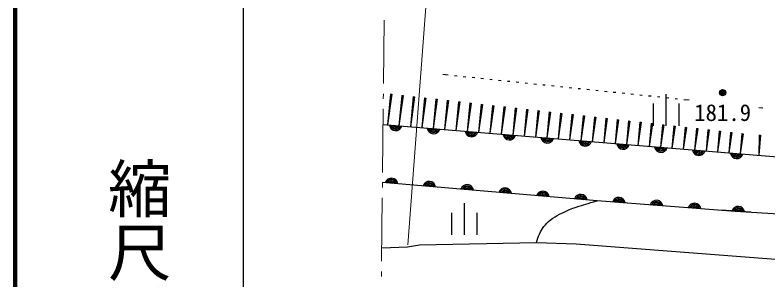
# Model space of a CAD drawing. Units: millimetres, scale not verified. Extents: x 40000 to 680000, y 20000 to 380000.
# Drawn here: x 40000 to 99412, y 281304 to 302176 of the extents above; entities that cross this region are included whole.
import ezdxf
from ezdxf.enums import TextEntityAlignment as Align

# ---------------------------------------------------------------- set-up
doc = ezdxf.new("R2010")
doc.units = ezdxf.units.MM
doc.header["$LTSCALE"] = 1000
doc.header["$PDMODE"] = 32
doc.header["$PDSIZE"] = 500
for name, color, linetype, lineweight in [('M-BGD', 7, 'Continuous', 25), ('M-BMK-HTXT', 7, 'Continuous', 13), ('M-STR-HTXT', 7, 'Continuous', 13), ('M-TTL', 2, 'Continuous', 140), ('M-TTL-BAND', 7, 'Continuous', 25)]:
    doc.layers.add(name, color=color, linetype=linetype, lineweight=lineweight)
doc.styles.add('@ＭＳ ゴシック', font='')
doc.styles.add('ＭＳ ゴシック', font='')
doc.styles.get('@ＭＳ ゴシック').set_extended_font_data('@MS Gothic')
doc.styles.get('ＭＳ ゴシック').set_extended_font_data('MS Gothic')

msp = doc.modelspace()

# ---------------------------------------------------------------- linework, layer by layer
at = {"layer": 'M-BGD'}
for p, q in [((74181, 297440), (73754, 297484)), ((74877, 297368), (74678, 297388)), ((75573, 297295), (75374, 297316)), ((76269, 297223), (76071, 297244)), ((76966, 297151), (76767, 297171)), ((77662, 297078), (77463, 297099)), ((78358, 297006), (78159, 297027)), ((79054, 296933), (78856, 296954)), ((79751, 296861), (79552, 296882)), ((80447, 296789), (80248, 296809)), ((81143, 296716), (80944, 296737)), ((81839, 296644), (81641, 296665)), ((82536, 296572), (82337, 296592)), ((83232, 296499), (83033, 296520)), ((69621, 295950), (69398, 293525)), ((69670, 295945), (69398, 293525)), ((69720, 295939), (69398, 293525)), ((69621, 295950), (69720, 295939)), ((83928, 296427), (83729, 296447)), ((84624, 296354), (84425, 296375)), ((85321, 296282), (85122, 296303)), ((86017, 296210), (85818, 296230)), ((86713, 296137), (86514, 296158)), ((87409, 296065), (87210, 296086)), ((88106, 295992), (87907, 296013)), ((88802, 295920), (88603, 295941)), ((91393, 293453), (91393, 295953)), ((70515, 295850), (70296, 293451)), ((70565, 295844), (70296, 293451)), ((70614, 295838), (70296, 293451)), ((70515, 295850), (70614, 295838)), ((71409, 295749), (71193, 293377)), ((71459, 295744), (71193, 293377)), ((71509, 295738), (71193, 293377)), ((71409, 295749), (71509, 295738)), ((72304, 295649), (72090, 293304)), ((72353, 295643), (72090, 293304)), ((72403, 295637), (72090, 293304)), ((72304, 295649), (72403, 295637)), ((73198, 295548), (72988, 293230)), ((73248, 295543), (72988, 293230)), ((73297, 295537), (72988, 293230)), ((73198, 295548), (73297, 295537)), ((74092, 295448), (73885, 293156)), ((74142, 295442), (73885, 293156)), ((74192, 295436), (73885, 293156)), ((74092, 295448), (74192, 295436)), ((74987, 295347), (74783, 293083)), ((75036, 295342), (74783, 293083)), ((75086, 295336), (74783, 293083)), ((74987, 295347), (75086, 295336)), ((89498, 295848), (89299, 295868)), ((90194, 295775), (89995, 295796)), ((90891, 295703), (90692, 295724)), ((91587, 295631), (91388, 295651)), ((92283, 295558), (92084, 295579)), ((93207, 295462), (92780, 295506)), ((75881, 295247), (75680, 293009)), ((75931, 295241), (75680, 293009)), ((75981, 295235), (75680, 293009)), ((75881, 295247), (75981, 295235)), ((76776, 295146), (76577, 292936)), ((76825, 295140), (76577, 292936)), ((76875, 295135), (76577, 292936)), ((76776, 295146), (76875, 295135)), ((77670, 295046), (77475, 292862)), ((77720, 295040), (77475, 292862)), ((77769, 295034), (77475, 292862)), ((77670, 295046), (77769, 295034)), ((78564, 294945), (78372, 292788)), ((78614, 294939), (78372, 292788)), ((78664, 294934), (78372, 292788)), ((78564, 294945), (78664, 294934)), ((79459, 294845), (79270, 292715)), ((79508, 294839), (79270, 292715)), ((79558, 294833), (79270, 292715)), ((79459, 294845), (79558, 294833)), ((80353, 294744), (80167, 292641)), ((80403, 294738), (80167, 292641)), ((80452, 294733), (80167, 292641)), ((80353, 294744), (80452, 294733)), ((90393, 293453), (90393, 295203)), ((92393, 293453), (92393, 295203)), ((98996, 294845), (98686, 294871)), ((81247, 294643), (81064, 292567)), ((81297, 294638), (81064, 292567)), ((81347, 294632), (81064, 292567)), ((81247, 294643), (81347, 294632)), ((82142, 294543), (81962, 292494)), ((82191, 294537), (81962, 292494)), ((82241, 294532), (81962, 292494)), ((82142, 294543), (82241, 294532)), ((83036, 294442), (82859, 292420)), ((83086, 294437), (82859, 292420)), ((83135, 294431), (82859, 292420)), ((83036, 294442), (83135, 294431)), ((83930, 294342), (83757, 292346)), ((83980, 294336), (83757, 292346)), ((84030, 294331), (83757, 292346)), ((83930, 294342), (84030, 294331)), ((84825, 294241), (84654, 292273)), ((84875, 294236), (84654, 292273)), ((84924, 294230), (84654, 292273)), ((84825, 294241), (84924, 294230)), ((85719, 294141), (85551, 292199)), ((85769, 294135), (85551, 292199)), ((85819, 294130), (85551, 292199)), ((85719, 294141), (85819, 294130)), ((86614, 294040), (86449, 292125)), ((86663, 294035), (86449, 292125)), ((86713, 294029), (86449, 292125)), ((86614, 294040), (86713, 294029)), ((87508, 293940), (87346, 292052)), ((87558, 293934), (87346, 292052)), ((87607, 293929), (87346, 292052)), ((87508, 293940), (87607, 293929)), ((88402, 293839), (88243, 291978)), ((88452, 293834), (88243, 291978)), ((88502, 293828), (88243, 291978)), ((88402, 293839), (88502, 293828)), ((89297, 293739), (89141, 291905)), ((89346, 293733), (89141, 291905)), ((89396, 293728), (89141, 291905)), ((89297, 293739), (89396, 293728)), ((90191, 293638), (90038, 291831)), ((90241, 293633), (90038, 291831)), ((90290, 293627), (90038, 291831)), ((90191, 293638), (90290, 293627)), ((91085, 293538), (90936, 291757)), ((91135, 293532), (90936, 291757)), ((91185, 293527), (90936, 291757)), ((91085, 293538), (91185, 293527)), ((91980, 293437), (91833, 291684)), ((92029, 293432), (91833, 291684)), ((92079, 293426), (91833, 291684)), ((91980, 293437), (92079, 293426)), ((92874, 293337), (92731, 291611)), ((92924, 293331), (92731, 291611)), ((92974, 293326), (92731, 291611)), ((92874, 293337), (92974, 293326)), ((93769, 293236), (93628, 291541)), ((93818, 293231), (93628, 291541)), ((93868, 293225), (93628, 291541)), ((93769, 293236), (93868, 293225)), ((94663, 293136), (94526, 291470)), ((94713, 293130), (94526, 291470)), ((94762, 293125), (94526, 291470)), ((94663, 293136), (94762, 293125)), ((95557, 293035), (95424, 291400)), ((95607, 293030), (95424, 291400)), ((95657, 293024), (95424, 291400)), ((95557, 293035), (95657, 293024)), ((96452, 292935), (96322, 291329)), ((96501, 292929), (96322, 291329)), ((96551, 292924), (96322, 291329)), ((96452, 292935), (96551, 292924)), ((97346, 292834), (97219, 291259)), ((97396, 292829), (97219, 291259)), ((97445, 292823), (97219, 291259)), ((97346, 292834), (97445, 292823)), ((98718, 292716), (98684, 291144)), ((98768, 292714), (98684, 291144)), ((98818, 292711), (98684, 291144)), ((98718, 292716), (98818, 292711)), ((75473, 284848), (75473, 287348)), ((74473, 284848), (74473, 286598)), ((76473, 284848), (76473, 286598)), ((98063, 286632), (95708, 286793)), ((68936, 283820), (70977, 283902))]:
    msp.add_line(p, q, dxfattribs=at)
for points in [[(69038, 293554), (102734, 290789), (116336, 290111), (128647, 290193), (137560, 290377), (145383, 291051)], [(145948, 287022), (133043, 285724), (116947, 285466), (96832, 286708), (85932, 287534), (68990, 288986)], [(70977, 283902), (71908, 284071), (81137, 284240)], [(81137, 284240), (84270, 284156), (101711, 282801)]]:
    msp.add_lwpolyline(points, dxfattribs=at)
for radius in [250, 200, 150, 100, 50, 20]:
    msp.add_circle((95836, 296057), radius, dxfattribs=at)
for centre, radius, start, end in [((70044, 293585), 512, 187.98895, 342.62818), ((70044, 293585), 410, 191.23425, 339.38289), ((70044, 293585), 308, 196.7687, 333.84844), ((70044, 293585), 205, 208.59196, 322.02518), ((73034, 293339), 512, 187.98895, 342.62818), ((73034, 293339), 410, 191.23425, 339.38289), ((73034, 293339), 308, 196.7687, 333.84844), ((73034, 293339), 205, 208.59196, 322.02518), ((76024, 293094), 512, 187.98895, 342.62818), ((76024, 293094), 410, 191.23425, 339.38289), ((76024, 293094), 308, 196.7687, 333.84844), ((76024, 293094), 205, 208.59196, 322.02518), ((79014, 292848), 512, 187.98895, 342.62818), ((79014, 292848), 410, 191.23425, 339.38289), ((79014, 292848), 308, 196.7687, 333.84844), ((79014, 292848), 205, 208.59196, 322.02518), ((82004, 292603), 512, 187.98895, 342.62818), ((82004, 292603), 410, 191.23425, 339.38289), ((82004, 292603), 308, 196.7687, 333.84844), ((82004, 292603), 205, 208.59196, 322.02518), ((84994, 292358), 512, 187.98895, 342.62818), ((84994, 292358), 410, 191.23425, 339.38289), ((84994, 292358), 308, 196.7687, 333.84844), ((84994, 292358), 205, 208.59196, 322.02518), ((87984, 292112), 512, 187.98895, 342.62818), ((87984, 292112), 410, 191.23425, 339.38289), ((87984, 292112), 308, 196.7687, 333.84844), ((87984, 292112), 205, 208.59196, 322.02518), ((90974, 291867), 512, 187.98895, 342.62818), ((90974, 291867), 410, 191.23425, 339.38289), ((90974, 291867), 308, 196.7687, 333.84844), ((90974, 291867), 205, 208.59196, 322.02518), ((93964, 291622), 512, 187.98895, 342.62818), ((93964, 291622), 410, 191.23425, 339.38289), ((93964, 291622), 308, 196.7687, 333.84844), ((93964, 291622), 205, 208.59196, 322.02518), ((96954, 291376), 512, 187.98895, 342.62818), ((96954, 291376), 410, 191.23425, 339.38289), ((96954, 291376), 308, 196.7687, 333.84844), ((96954, 291376), 205, 208.59196, 322.02518), ((69692, 288813), 512, 7.78127, 162.4205), ((69692, 288813), 410, 11.02657, 159.17521), ((69692, 288813), 308, 16.56101, 153.64076), ((69692, 288813), 205, 28.38428, 141.8175), ((72681, 288557), 512, 7.78127, 162.4205), ((72681, 288557), 410, 11.02657, 159.17521), ((72681, 288557), 308, 16.56101, 153.64076), ((72681, 288557), 205, 28.38428, 141.8175), ((75670, 288301), 512, 7.78127, 162.4205), ((75670, 288301), 410, 11.02657, 159.17521), ((75670, 288301), 308, 16.56101, 153.64076), ((75670, 288301), 205, 28.38428, 141.8175), ((78659, 288045), 512, 7.78127, 162.4205), ((78659, 288045), 410, 11.02657, 159.17521), ((78659, 288045), 308, 16.56101, 153.64076), ((78659, 288045), 205, 28.38428, 141.8175), ((81648, 287789), 512, 7.78127, 162.4205), ((81648, 287789), 410, 11.02657, 159.17521), ((81648, 287789), 308, 16.56101, 153.64076), ((81648, 287789), 205, 28.38428, 141.8175), ((84637, 287532), 512, 7.78127, 162.4205), ((84637, 287532), 410, 11.02657, 159.17521), ((84637, 287532), 308, 16.56101, 153.64076), ((84637, 287532), 205, 28.38428, 141.8175), ((87629, 287293), 512, 8.34475, 162.98398), ((87629, 287293), 410, 11.59005, 159.73869), ((87629, 287293), 308, 17.12449, 154.20424), ((90620, 287066), 512, 8.34475, 162.98398), ((87629, 287293), 205, 28.94776, 142.38098), ((90620, 287066), 410, 11.59005, 159.73869), ((90620, 287066), 308, 17.12449, 154.20424), ((90620, 287066), 205, 28.94776, 142.38098), ((93611, 286839), 512, 8.34475, 162.98398), ((93611, 286839), 410, 11.59005, 159.73869), ((93611, 286839), 308, 17.12449, 154.20424), ((93611, 286839), 205, 28.94776, 142.38098), ((97057, 286588), 512, 8.76445, 163.40368), ((97057, 286588), 410, 12.00975, 160.15839), ((97057, 286588), 308, 17.5442, 154.62394), ((97057, 286588), 205, 29.36746, 142.80068)]:
    msp.add_arc(centre, radius, start, end, dxfattribs=at)
msp.add_open_spline([(81137, 284240), (81239, 284560), (81270, 284662), (81391, 284918), (81505, 285159), (81563, 285302), (81730, 285510), (81905, 285729), (82018, 285843), (82238, 286018), (82766, 286440), (83151, 286548), (83757, 286847), (83948, 286941), (84069, 286963), (84270, 287034), (84909, 287260), (85132, 287310), (85932, 287534)], degree=3, knots=[0, 0, 0, 0, 1, 1, 1, 2, 2, 2, 3, 3, 3, 4, 4, 4, 5, 5, 5, 6, 6, 6, 6], dxfattribs=at)
msp.add_point((95836, 296057), dxfattribs=at)
at = {"layer": 'M-BMK-HTXT'}
for p, q in [((69072, 296776), (69124, 301776)), ((69060, 295576), (69064, 295976)), ((68999, 289777), (69051, 294776)), ((68986, 288577), (68990, 288977)), ((68925, 282777), (68978, 287777)), ((68913, 281577), (68917, 281977))]:
    msp.add_line(p, q, dxfattribs=at)
at = {"layer": 'M-STR-HTXT'}
msp.add_line((70988, 284058), (74184, 325772), dxfattribs=at)
at = {"layer": 'M-TTL'}
msp.add_line((40000, 380000), (40000, 20000), dxfattribs=at)
at = {"layer": 'M-TTL-BAND'}
msp.add_line((58000, 370000), (58000, 20000), dxfattribs=at)

# ---------------------------------------------------------------- texts
at = {"layer": 'M-BGD', "style": 'ＭＳ ゴシック'}
msp.add_text('181.9', height=1320, dxfattribs=at).set_placement((95838, 294489), align=Align.MIDDLE_CENTER)
at = {"layer": 'M-TTL-BAND', "style": '@ＭＳ ゴシック'}
msp.add_text('縮尺千分の一', height=3666, rotation=270, dxfattribs=at).set_placement((49777, 261030), align=Align.MIDDLE_RIGHT)

doc.saveas('drawing.dxf')
